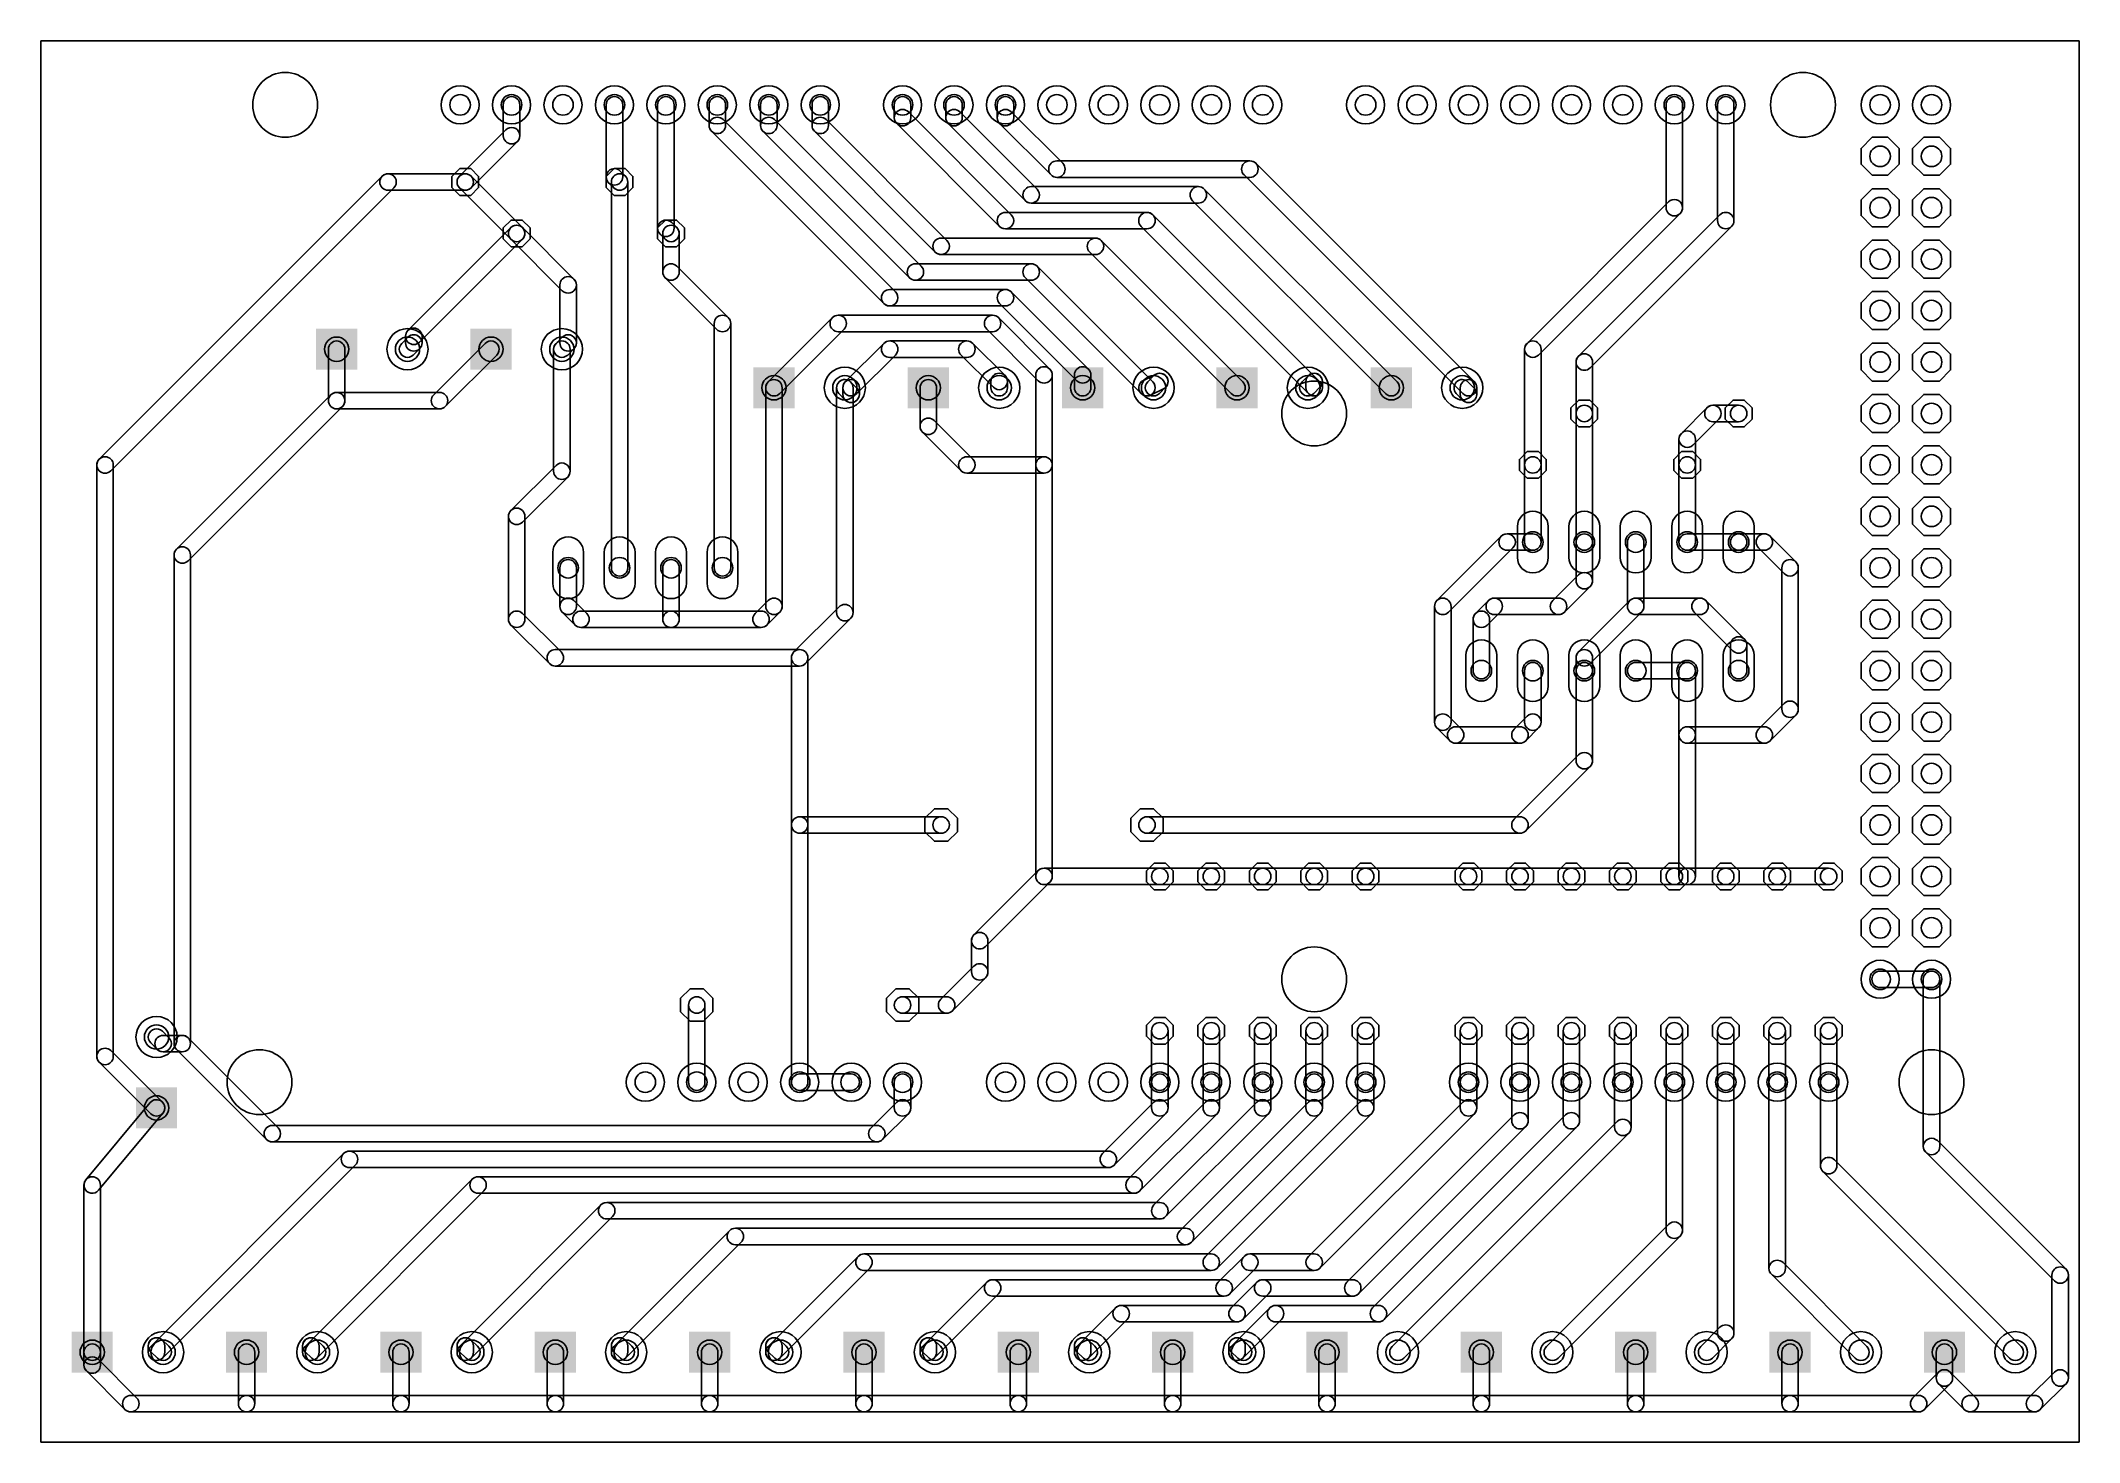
# Model space of a CAD drawing. Extents: x 1 to 101, y 4 to 73.
import ezdxf

# ---------------------------------------------------------------- set-up
doc = ezdxf.new("R2010")
doc.units = 0
for name, color, linetype in [('16', 175, 'CONTINUOUS'), ('17', 82, 'CONTINUOUS'), ('20', 7, 'CONTINUOUS'), ('44', 253, 'CONTINUOUS')]:
    doc.layers.add(name, color=color, linetype=linetype)

# ---------------------------------------------------------------- blocks, each defined once
blk = doc.blocks.new('LONGP100')
blk.add_lwpolyline([(-0.5, -0.5), (0.5, -0.5, 1), (0.5, 0.5), (-0.5, 0.5, 1)], format="xyb", close=True)
blk = doc.blocks.new('ROUNDP')
blk.add_circle((0, 0), 0.5)
blk = doc.blocks.new('OCTAGONP')
blk.add_lwpolyline([(-0.5, -0.2071), (-0.5, 0.2071), (-0.2071, 0.5), (0.2071, 0.5), (0.5, 0.2071), (0.5, -0.2071), (0.2071, -0.5), (-0.2071, -0.5)], close=True)
blk = doc.blocks.new('SQUAREP')
blk.add_solid([(-0.5, -0.5), (0.5, -0.5), (-0.5, 0.5), (0.5, 0.5)])

msp = doc.modelspace()

# ---------------------------------------------------------------- linework, layer by layer
at = {"layer": '16'}
for points in [[(23.4696, 69.85), (23.4696, 68.326, 1), (24.2824, 68.326), (24.2824, 69.85, 1)], [(28.5496, 69.85), (28.5496, 66.294, 1), (29.3624, 66.294), (29.3624, 69.85, 1)], [(31.0896, 69.85), (31.0896, 63.754, 1), (31.9024, 63.754), (31.9024, 69.85, 1)], [(33.6296, 69.85), (33.6296, 68.834, 1), (34.4424, 68.834), (34.4424, 69.85, 1)], [(36.1696, 69.85), (36.1696, 68.834, 1), (36.9824, 68.834), (36.9824, 69.85, 1)], [(38.7096, 69.85), (38.7096, 68.834, 1), (39.5224, 68.834), (39.5224, 69.85, 1)], [(42.7736, 69.85), (42.7736, 69.215, 1), (43.5864, 69.215), (43.5864, 69.85, 1)], [(42.8926, 68.9276), (47.9726, 63.8476, 1), (48.5474, 64.4224), (43.4674, 69.5024, 1)], [(45.3136, 69.85), (45.3136, 69.215, 1), (46.1264, 69.215), (46.1264, 69.85, 1)], [(45.4326, 68.9276), (49.2426, 65.1176, 1), (49.8174, 65.6924), (46.0074, 69.5024, 1)], [(47.8536, 69.85), (47.8536, 69.215, 1), (48.6664, 69.215), (48.6664, 69.85, 1)], [(47.9726, 68.9276), (50.5126, 66.3876, 1), (51.0874, 66.9624), (48.5474, 69.5024, 1)], [(80.8736, 69.85), (80.8736, 64.77, 1), (81.6864, 64.77), (81.6864, 69.85, 1)], [(84.2264, 64.135), (84.2264, 69.85, 1), (83.4136, 69.85), (83.4136, 64.135, 1)], [(23.5886, 68.6134), (21.3026, 66.3274, 1), (21.8774, 65.7526), (24.1634, 68.0386, 1)], [(33.7486, 68.5466), (42.2576, 60.0376, 1), (42.8324, 60.6124), (34.3234, 69.1214, 1)], [(36.2886, 68.5466), (43.5276, 61.3076, 1), (44.1024, 61.8824), (36.8634, 69.1214, 1)], [(38.8286, 68.5466), (44.7976, 62.5776, 1), (45.3724, 63.1524), (39.4034, 69.1214, 1)], [(17.4926, 66.3274), (3.5226, 52.3574, 1), (4.0974, 51.7826), (18.0674, 65.7526, 1)], [(21.59, 66.4464), (17.78, 66.4464, 1), (17.78, 65.6336), (21.59, 65.6336, 1)], [(21.3026, 65.7526), (23.8426, 63.2126, 1), (24.4174, 63.7874), (21.8774, 66.3274, 1)], [(28.6686, 66.0066), (28.9226, 65.7526, 1), (29.4974, 66.3274), (29.2434, 66.5814, 1)], [(28.8036, 66.04), (28.8036, 46.99, 1), (29.6164, 46.99), (29.6164, 66.04, 1)], [(50.8, 66.2686), (60.325, 66.2686, 1), (60.325, 67.0814), (50.8, 67.0814, 1)], [(60.0376, 66.3876), (70.8326, 55.5926, 1), (71.4074, 56.1674), (60.6124, 66.9624, 1)], [(49.53, 64.9986), (57.785, 64.9986, 1), (57.785, 65.8114), (49.53, 65.8114, 1)], [(57.4976, 65.1176), (67.0226, 55.5926, 1), (67.5974, 56.1674), (58.0724, 65.6924, 1)], [(48.26, 63.7286), (55.245, 63.7286, 1), (55.245, 64.5414), (48.26, 64.5414, 1)], [(54.9576, 63.8476), (63.2126, 55.5926, 1), (63.7874, 56.1674), (55.5324, 64.4224, 1)], [(80.9926, 65.0574), (74.0076, 58.0724, 1), (74.5824, 57.4976), (81.5674, 64.4826, 1)], [(83.5326, 64.4224), (76.5476, 57.4374, 1), (77.1224, 56.8626), (84.1074, 63.8476, 1)], [(23.8426, 63.7874), (18.7626, 58.7074, 1), (19.3374, 58.1326), (24.4174, 63.2126, 1)], [(23.8426, 63.2126), (26.3826, 60.6726, 1), (26.9574, 61.2474), (24.4174, 63.7874, 1)], [(31.2086, 63.4666), (31.4626, 63.2126, 1), (32.0374, 63.7874), (31.7834, 64.0414, 1)], [(31.3436, 63.5), (31.3436, 61.595, 1), (32.1564, 61.595), (32.1564, 63.5, 1)], [(45.085, 62.4586), (52.705, 62.4586, 1), (52.705, 63.2714), (45.085, 63.2714, 1)], [(52.4176, 62.5776), (59.4026, 55.5926, 1), (59.9774, 56.1674), (52.9924, 63.1524, 1)], [(31.4626, 61.3076), (34.0026, 58.7676, 1), (34.5774, 59.3424), (32.0374, 61.8824, 1)], [(43.815, 61.1886), (49.53, 61.1886, 1), (49.53, 62.0014), (43.815, 62.0014, 1)], [(49.2426, 61.3076), (54.9576, 55.5926, 1), (55.5324, 56.1674), (49.8174, 61.8824, 1)], [(26.2636, 60.96), (26.2636, 58.095, 1), (27.0764, 58.095), (27.0764, 60.96, 1)], [(42.545, 59.9186), (48.26, 59.9186, 1), (48.26, 60.7314), (42.545, 60.7314, 1)], [(47.9726, 60.0376), (51.7826, 56.2276, 1), (52.3574, 56.8024), (48.5474, 60.6124, 1)], [(33.8836, 59.055), (33.8836, 46.99, 1), (34.6964, 46.99), (34.6964, 59.055, 1)], [(37.1174, 55.5926), (40.2924, 58.7676, 1), (39.7176, 59.3424), (36.5426, 56.1674, 1)], [(40.005, 58.6486), (47.625, 58.6486, 1), (47.625, 59.4614), (40.005, 59.4614, 1)], [(47.3376, 58.7676), (49.8776, 56.2276, 1), (50.4524, 56.8024), (47.9124, 59.3424, 1)], [(19.0274, 57.4976), (19.3374, 57.8076, 1), (18.7626, 58.3824), (18.4526, 58.0724, 1)], [(18.6436, 58.42), (18.6436, 58.095, 1), (19.4564, 58.095), (19.4564, 58.42, 1)], [(26.3826, 58.3824), (26.0726, 58.0724, 1), (26.6474, 57.4976), (26.9574, 57.8076, 1)], [(14.8336, 57.785), (14.8336, 55.245, 1), (15.6464, 55.245), (15.6464, 57.785, 1)], [(22.5726, 58.0724), (20.0326, 55.5324, 1), (20.6074, 54.9576), (23.1474, 57.4976, 1)], [(25.9536, 57.785), (25.9536, 51.76, 1), (26.7664, 51.76), (26.7664, 57.785, 1)], [(42.2576, 58.0724), (40.3526, 56.1674, 1), (40.9274, 55.5926), (42.8324, 57.4976, 1)], [(46.355, 58.1914), (42.545, 58.1914, 1), (42.545, 57.3786), (46.355, 57.3786, 1)], [(48.2374, 56.4774), (46.6424, 58.0724, 1), (46.0676, 57.4976), (47.6626, 55.9026, 1)], [(73.8886, 57.785), (73.8886, 52.07, 1), (74.7014, 52.07), (74.7014, 57.785, 1)], [(76.4286, 57.15), (76.4286, 54.61, 1), (77.2414, 54.61), (77.2414, 57.15, 1)], [(48.3564, 55.88), (48.3564, 56.19, 1), (47.5436, 56.19), (47.5436, 55.88, 1)], [(50.5714, 52.07), (50.5714, 56.515, 1), (49.7586, 56.515), (49.7586, 52.07, 1)], [(51.6636, 56.515), (51.6636, 55.88, 1), (52.4764, 55.88), (52.4764, 56.515, 1)], [(55.4233, 55.5148), (56.0583, 55.8248, 1), (55.7017, 56.5552), (55.0667, 56.2452, 1)], [(55.5926, 56.4774), (55.2826, 56.1674, 1), (55.8574, 55.5926), (56.1674, 55.9026, 1)], [(63.2126, 56.4774), (62.9026, 56.1674, 1), (63.4774, 55.5926), (63.7874, 55.9026, 1)], [(63.9064, 55.88), (63.9064, 56.19, 1), (63.0936, 56.19), (63.0936, 55.88, 1)], [(7.9074, 47.3376), (15.5274, 54.9576, 1), (14.9526, 55.5324), (7.3326, 47.9124, 1)], [(20.32, 55.6514), (15.24, 55.6514, 1), (15.24, 54.8386), (20.32, 54.8386, 1)], [(37.2364, 45.085), (37.2364, 55.88, 1), (36.4236, 55.88), (36.4236, 45.085, 1)], [(39.9236, 55.88), (39.9236, 44.775, 1), (40.7364, 44.775), (40.7364, 55.88, 1)], [(40.9341, 55.8355), (40.6241, 56.1605, 1), (40.0359, 55.5995), (40.3459, 55.2745, 1)], [(40.2336, 55.88), (40.2336, 55.555, 1), (41.0464, 55.555), (41.0464, 55.88, 1)], [(44.0436, 55.88), (44.0436, 53.975, 1), (44.8564, 53.975), (44.8564, 55.88, 1)], [(71.4141, 55.8355), (71.1041, 56.1605, 1), (70.5159, 55.5995), (70.8259, 55.2745, 1)], [(70.7136, 55.88), (70.7136, 55.555, 1), (71.5264, 55.555), (71.5264, 55.88, 1)], [(44.1626, 53.6876), (46.0676, 51.7826, 1), (46.6424, 52.3574), (44.7374, 54.2624, 1)], [(76.4286, 54.61), (76.4286, 48.26, 1), (77.2414, 48.26), (77.2414, 54.61, 1)], [(82.8976, 54.8974), (81.6276, 53.6274, 1), (82.2024, 53.0526), (83.4724, 54.3226, 1)], [(84.455, 55.0164), (83.185, 55.0164, 1), (83.185, 54.2036), (84.455, 54.2036, 1)], [(81.5086, 53.34), (81.5086, 52.07, 1), (82.3214, 52.07), (82.3214, 53.34, 1)], [(3.4036, 52.07), (3.4036, 22.86, 1), (4.2164, 22.86), (4.2164, 52.07, 1)], [(46.355, 51.6636), (50.165, 51.6636, 1), (50.165, 52.4764), (46.355, 52.4764, 1)], [(49.7586, 52.07), (49.7586, 31.75, 1), (50.5714, 31.75), (50.5714, 52.07, 1)], [(73.8886, 52.07), (73.8886, 48.26, 1), (74.7014, 48.26), (74.7014, 52.07, 1)], [(81.5086, 52.07), (81.5086, 48.26, 1), (82.3214, 48.26), (82.3214, 52.07, 1)], [(26.0726, 52.0474), (23.8426, 49.8174, 1), (24.4174, 49.2426), (26.6474, 51.4726, 1)], [(23.7236, 49.53), (23.7236, 44.45, 1), (24.5364, 44.45), (24.5364, 49.53, 1)], [(72.7376, 48.5474), (69.5626, 45.3724, 1), (70.1374, 44.7976), (73.3124, 47.9726, 1)], [(74.295, 48.6664), (73.025, 48.6664, 1), (73.025, 47.8536), (74.295, 47.8536, 1)], [(76.4286, 48.26), (76.4286, 46.355, 1), (77.2414, 46.355), (77.2414, 48.26, 1)], [(78.9686, 48.26), (78.9686, 45.085, 1), (79.7814, 45.085), (79.7814, 48.26, 1)], [(81.915, 47.8536), (84.455, 47.8536, 1), (84.455, 48.6664), (81.915, 48.6664, 1)], [(84.455, 47.8536), (85.725, 47.8536, 1), (85.725, 48.6664), (84.455, 48.6664, 1)], [(85.4376, 47.9726), (86.7076, 46.7026, 1), (87.2824, 47.2774), (86.0124, 48.5474, 1)], [(8.0264, 23.495), (8.0264, 47.625, 1), (7.2136, 47.625), (7.2136, 23.495, 1)], [(26.2636, 46.99), (26.2636, 45.085, 1), (27.0764, 45.085), (27.0764, 46.99, 1)], [(32.1564, 44.45), (32.1564, 46.99, 1), (31.3436, 46.99), (31.3436, 44.45, 1)], [(86.5886, 46.99), (86.5886, 40.005, 1), (87.4014, 40.005), (87.4014, 46.99, 1)], [(76.5476, 46.6424), (75.2776, 45.3724, 1), (75.8524, 44.7976), (77.1224, 46.0676, 1)], [(26.3826, 44.7976), (27.0176, 44.1626, 1), (27.5924, 44.7374), (26.9574, 45.3724, 1)], [(36.5426, 45.3724), (35.9076, 44.7374, 1), (36.4824, 44.1626), (37.1174, 44.7976, 1)], [(69.4436, 45.085), (69.4436, 39.37, 1), (70.2564, 39.37), (70.2564, 45.085, 1)], [(72.1026, 45.3724), (71.4676, 44.7374, 1), (72.0424, 44.1626), (72.6774, 44.7976, 1)], [(75.565, 45.4914), (72.39, 45.4914, 1), (72.39, 44.6786), (75.565, 44.6786, 1)], [(79.0876, 45.3724), (76.5476, 42.8324, 1), (77.1224, 42.2576), (79.6624, 44.7976, 1)], [(79.375, 44.6786), (82.55, 44.6786, 1), (82.55, 45.4914), (79.375, 45.4914, 1)], [(82.2626, 44.7976), (84.1676, 42.8926, 1), (84.7424, 43.4674), (82.8374, 45.3724, 1)], [(23.8426, 44.1626), (25.7476, 42.2576, 1), (26.3224, 42.8324), (24.4174, 44.7374, 1)], [(27.305, 44.0436), (31.75, 44.0436, 1), (31.75, 44.8564), (27.305, 44.8564, 1)], [(31.75, 44.0436), (36.195, 44.0436, 1), (36.195, 44.8564), (31.75, 44.8564, 1)], [(38.3874, 42.2576), (40.6174, 44.4876, 1), (40.0426, 45.0624), (37.8126, 42.8324, 1)], [(71.3486, 44.45), (71.3486, 41.91, 1), (72.1614, 41.91), (72.1614, 44.45, 1)], [(84.0486, 43.18), (84.0486, 41.91, 1), (84.8614, 41.91), (84.8614, 43.18, 1)], [(26.035, 42.1386), (38.1, 42.1386, 1), (38.1, 42.9514), (26.035, 42.9514, 1)], [(38.5064, 34.29), (38.5064, 42.545, 1), (37.6936, 42.545), (37.6936, 34.29, 1)], [(74.7014, 39.37), (74.7014, 41.91, 1), (73.8886, 41.91), (73.8886, 39.37, 1)], [(76.4286, 42.545), (76.4286, 41.91, 1), (77.2414, 41.91), (77.2414, 42.545, 1)], [(76.4286, 41.91), (76.4286, 37.465, 1), (77.2414, 37.465), (77.2414, 41.91, 1)], [(81.915, 42.3164), (79.375, 42.3164, 1), (79.375, 41.5036), (81.915, 41.5036, 1)], [(82.3214, 38.735), (82.3214, 41.91, 1), (81.5086, 41.91), (81.5086, 38.735, 1)], [(86.7076, 40.2924), (85.4376, 39.0224, 1), (86.0124, 38.4476), (87.2824, 39.7176, 1)], [(69.5626, 39.0826), (70.1976, 38.4476, 1), (70.7724, 39.0224), (70.1374, 39.6574, 1)], [(73.9474, 38.4476), (74.5824, 39.0826, 1), (74.0076, 39.6574), (73.3726, 39.0224, 1)], [(70.485, 38.3286), (73.66, 38.3286, 1), (73.66, 39.1414), (70.485, 39.1414, 1)], [(85.725, 39.1414), (81.915, 39.1414, 1), (81.915, 38.3286), (85.725, 38.3286, 1)], [(81.5086, 38.735), (81.5086, 31.75, 1), (82.3214, 31.75), (82.3214, 38.735, 1)], [(76.5476, 37.7524), (73.3726, 34.5774, 1), (73.9474, 34.0026), (77.1224, 37.1776, 1)], [(37.6936, 34.29), (37.6936, 21.59, 1), (38.5064, 21.59), (38.5064, 34.29, 1)], [(45.085, 34.6964), (38.1, 34.6964, 1), (38.1, 33.8836), (45.085, 33.8836, 1)], [(73.66, 34.6964), (55.245, 34.6964, 1), (55.245, 33.8836), (73.66, 33.8836, 1)], [(49.8776, 32.0374), (46.7026, 28.8624, 1), (47.2774, 28.2876), (50.4524, 31.4626, 1)], [(50.165, 31.3436), (55.88, 31.3436, 1), (55.88, 32.1564), (50.165, 32.1564, 1)], [(58.42, 32.1564), (55.88, 32.1564, 1), (55.88, 31.3436), (58.42, 31.3436, 1)], [(60.96, 32.1564), (58.42, 32.1564, 1), (58.42, 31.3436), (60.96, 31.3436, 1)], [(63.5, 32.1564), (60.96, 32.1564, 1), (60.96, 31.3436), (63.5, 31.3436, 1)], [(66.04, 32.1564), (63.5, 32.1564, 1), (63.5, 31.3436), (66.04, 31.3436, 1)], [(66.04, 31.3436), (71.12, 31.3436, 1), (71.12, 32.1564), (66.04, 32.1564, 1)], [(73.66, 32.1564), (71.12, 32.1564, 1), (71.12, 31.3436), (73.66, 31.3436, 1)], [(76.2, 32.1564), (73.66, 32.1564, 1), (73.66, 31.3436), (76.2, 31.3436, 1)], [(78.74, 32.1564), (76.2, 32.1564, 1), (76.2, 31.3436), (78.74, 31.3436, 1)], [(81.28, 32.1564), (78.74, 32.1564, 1), (78.74, 31.3436), (81.28, 31.3436, 1)], [(81.915, 32.1564), (81.28, 32.1564, 1), (81.28, 31.3436), (81.915, 31.3436, 1)], [(81.915, 31.3436), (83.82, 31.3436, 1), (83.82, 32.1564), (81.915, 32.1564, 1)], [(86.36, 32.1564), (83.82, 32.1564, 1), (83.82, 31.3436), (86.36, 31.3436, 1)], [(88.9, 32.1564), (86.36, 32.1564, 1), (86.36, 31.3436), (88.9, 31.3436, 1)], [(47.3964, 27.035), (47.3964, 28.575, 1), (46.5836, 28.575), (46.5836, 27.035, 1)], [(45.6424, 25.1126), (47.2774, 26.7476, 1), (46.7026, 27.3224), (45.0676, 25.6874, 1)], [(93.98, 27.0764), (91.44, 27.0764, 1), (91.44, 26.2636), (93.98, 26.2636, 1)], [(94.3864, 18.415), (94.3864, 26.67, 1), (93.5736, 26.67), (93.5736, 18.415, 1)], [(33.4264, 21.59), (33.4264, 25.4, 1), (32.6136, 25.4), (32.6136, 21.59, 1)], [(43.18, 24.9936), (45.355, 24.9936, 1), (45.355, 25.8064), (43.18, 25.8064, 1)], [(6.9624, 23.7824), (6.6374, 24.1074, 1), (6.0626, 23.5326), (6.3876, 23.2076, 1)], [(56.2864, 21.59), (56.2864, 24.13, 1), (55.4736, 24.13), (55.4736, 21.59, 1)], [(58.8264, 21.59), (58.8264, 24.13, 1), (58.0136, 24.13), (58.0136, 21.59, 1)], [(61.3664, 21.59), (61.3664, 24.13, 1), (60.5536, 24.13), (60.5536, 21.59, 1)], [(63.9064, 21.59), (63.9064, 24.13, 1), (63.0936, 24.13), (63.0936, 21.59, 1)], [(66.4464, 21.59), (66.4464, 24.13, 1), (65.6336, 24.13), (65.6336, 21.59, 1)], [(71.5264, 21.59), (71.5264, 24.13, 1), (70.7136, 24.13), (70.7136, 21.59, 1)], [(74.0664, 21.59), (74.0664, 24.13, 1), (73.2536, 24.13), (73.2536, 21.59, 1)], [(76.6064, 21.59), (76.6064, 24.13, 1), (75.7936, 24.13), (75.7936, 21.59, 1)], [(78.3336, 24.13), (78.3336, 21.59, 1), (79.1464, 21.59), (79.1464, 24.13, 1)], [(80.8736, 24.13), (80.8736, 21.59, 1), (81.6864, 21.59), (81.6864, 24.13, 1)], [(83.4136, 24.13), (83.4136, 21.59, 1), (84.2264, 21.59), (84.2264, 24.13, 1)], [(85.9536, 24.13), (85.9536, 21.59, 1), (86.7664, 21.59), (86.7664, 24.13, 1)], [(88.4936, 24.13), (88.4936, 21.59, 1), (89.3064, 21.59), (89.3064, 24.13, 1)], [(3.5226, 22.5726), (6.0626, 20.0326, 1), (6.6374, 20.6074), (4.0974, 23.1474, 1)], [(7.62, 23.9014), (6.675, 23.9014, 1), (6.675, 23.0886), (7.62, 23.0886, 1)], [(12.3524, 19.3374), (7.9074, 23.7824, 1), (7.3326, 23.2076), (11.7776, 18.7626, 1)], [(40.64, 21.9964), (38.1, 21.9964, 1), (38.1, 21.1836), (40.64, 21.1836, 1)], [(42.7736, 21.59), (42.7736, 20.32, 1), (43.5864, 20.32), (43.5864, 21.59, 1)], [(56.2864, 20.32), (56.2864, 21.59, 1), (55.4736, 21.59), (55.4736, 20.32, 1)], [(58.8264, 20.32), (58.8264, 21.59, 1), (58.0136, 21.59), (58.0136, 20.32, 1)], [(61.3664, 20.32), (61.3664, 21.59, 1), (60.5536, 21.59), (60.5536, 20.32, 1)], [(63.9064, 20.32), (63.9064, 21.59, 1), (63.0936, 21.59), (63.0936, 20.32, 1)], [(65.6336, 21.59), (65.6336, 20.32, 1), (66.4464, 20.32), (66.4464, 21.59, 1)], [(71.5264, 20.32), (71.5264, 21.59, 1), (70.7136, 21.59), (70.7136, 20.32, 1)], [(74.0664, 19.685), (74.0664, 21.59, 1), (73.2536, 21.59), (73.2536, 19.685, 1)], [(76.6064, 19.685), (76.6064, 21.59, 1), (75.7936, 21.59), (75.7936, 19.685, 1)], [(78.3336, 21.59), (78.3336, 19.36, 1), (79.1464, 19.36), (79.1464, 21.59, 1)], [(80.8736, 21.59), (80.8736, 14.28, 1), (81.6864, 14.28), (81.6864, 21.59, 1)], [(83.4136, 21.59), (83.4136, 9.2, 1), (84.2264, 9.2), (84.2264, 21.59, 1)], [(85.9536, 21.59), (85.9536, 12.39, 1), (86.7664, 12.39), (86.7664, 21.59, 1)], [(88.4936, 21.59), (88.4936, 17.47, 1), (89.3064, 17.47), (89.3064, 21.59, 1)], [(6.0378, 20.5802), (2.8628, 16.7702, 1), (3.4872, 16.2498), (6.6622, 20.0598, 1)], [(42.8926, 20.6074), (41.6226, 19.3374, 1), (42.1974, 18.7626), (43.4674, 20.0326, 1)], [(55.5926, 20.6074), (53.0526, 18.0674, 1), (53.6274, 17.4926), (56.1674, 20.0326, 1)], [(58.1326, 20.6074), (54.3226, 16.7974, 1), (54.8974, 16.2226), (58.7074, 20.0326, 1)], [(60.6726, 20.6074), (55.5926, 15.5274, 1), (56.1674, 14.9526), (61.2474, 20.0326, 1)], [(63.2126, 20.6074), (56.8626, 14.2574, 1), (57.4374, 13.6826), (63.7874, 20.0326, 1)], [(65.7526, 20.6074), (58.1326, 12.9874, 1), (58.7074, 12.4126), (66.3274, 20.0326, 1)], [(70.8326, 20.6074), (63.2126, 12.9874, 1), (63.7874, 12.4126), (71.4074, 20.0326, 1)], [(41.91, 19.4564), (12.065, 19.4564, 1), (12.065, 18.6436), (41.91, 18.6436, 1)], [(73.3726, 19.9724), (65.1176, 11.7174, 1), (65.6924, 11.1426), (73.9474, 19.3976, 1)], [(75.9126, 19.9724), (66.3876, 10.4474, 1), (66.9624, 9.8726), (76.4874, 19.3976, 1)], [(78.4526, 19.6474), (67.3476, 8.5424, 1), (67.9224, 7.9676), (79.0274, 19.0726, 1)], [(15.5876, 18.0674), (6.0626, 8.5424, 1), (6.6374, 7.9676), (16.1624, 17.4926, 1)], [(53.34, 18.1864), (15.875, 18.1864, 1), (15.875, 17.3736), (53.34, 17.3736, 1)], [(100.6174, 12.3524), (94.2674, 18.7024, 1), (93.6926, 18.1276), (100.0426, 11.7776, 1)], [(88.6126, 17.1826), (97.8276, 7.9676, 1), (98.4024, 8.5424), (89.1874, 17.7574, 1)], [(2.7686, 16.51), (2.7686, 8.255, 1), (3.5814, 8.255), (3.5814, 16.51, 1)], [(21.9376, 16.7974), (13.6826, 8.5424, 1), (14.2574, 7.9676), (22.5124, 16.2226, 1)], [(54.61, 16.9164), (22.225, 16.9164, 1), (22.225, 16.1036), (54.61, 16.1036, 1)], [(28.2876, 15.5274), (21.3026, 8.5424, 1), (21.8774, 7.9676), (28.8624, 14.9526, 1)], [(55.88, 15.6464), (28.575, 15.6464, 1), (28.575, 14.8336), (55.88, 14.8336, 1)], [(34.6376, 14.2574), (28.9226, 8.5424, 1), (29.4974, 7.9676), (35.2124, 13.6826, 1)], [(57.15, 14.3764), (34.925, 14.3764, 1), (34.925, 13.5636), (57.15, 13.5636, 1)], [(80.9926, 14.5674), (74.9676, 8.5424, 1), (75.5424, 7.9676), (81.5674, 13.9926, 1)], [(40.9876, 12.9874), (36.5426, 8.5424, 1), (37.1174, 7.9676), (41.5624, 12.4126, 1)], [(58.42, 13.1064), (41.275, 13.1064, 1), (41.275, 12.2936), (58.42, 12.2936, 1)], [(60.0376, 12.9874), (58.7676, 11.7174, 1), (59.3424, 11.1426), (60.6124, 12.4126, 1)], [(63.5, 13.1064), (60.325, 13.1064, 1), (60.325, 12.2936), (63.5, 12.2936, 1)], [(86.0726, 12.1026), (90.2076, 7.9676, 1), (90.7824, 8.5424), (86.6474, 12.6774, 1)], [(100.7364, 6.985), (100.7364, 12.065, 1), (99.9236, 12.065), (99.9236, 6.985, 1)], [(47.3376, 11.7174), (44.1626, 8.5424, 1), (44.7374, 7.9676), (47.9124, 11.1426, 1)], [(59.055, 11.8364), (47.625, 11.8364, 1), (47.625, 11.0236), (59.055, 11.0236, 1)], [(60.6726, 11.7174), (59.4026, 10.4474, 1), (59.9774, 9.8726), (61.2474, 11.1426, 1)], [(65.405, 11.8364), (60.96, 11.8364, 1), (60.96, 11.0236), (65.405, 11.0236, 1)], [(53.6876, 10.4474), (51.7826, 8.5424, 1), (52.3574, 7.9676), (54.2624, 9.8726, 1)], [(59.69, 10.5664), (53.975, 10.5664, 1), (53.975, 9.7536), (59.69, 9.7536, 1)], [(61.3076, 10.4474), (59.4026, 8.5424, 1), (59.9774, 7.9676), (61.8824, 9.8726, 1)], [(66.675, 10.5664), (61.595, 10.5664, 1), (61.595, 9.7536), (66.675, 9.7536, 1)], [(83.5326, 9.4874), (82.5876, 8.5424, 1), (83.1624, 7.9676), (84.1074, 8.9126, 1)], [(3.5814, 7.62), (3.5814, 8.255, 1), (2.7686, 8.255), (2.7686, 7.62, 1)], [(6.7564, 8.255), (6.7564, 8.565, 1), (5.9436, 8.565), (5.9436, 8.255, 1)], [(6.0695, 8.2709), (6.3945, 7.9609, 1), (6.9555, 8.5491), (6.6305, 8.8591, 1)], [(10.3886, 8.255), (10.3886, 5.715, 1), (11.2014, 5.715), (11.2014, 8.255, 1)], [(14.3764, 8.255), (14.3764, 8.565, 1), (13.5636, 8.565), (13.5636, 8.255, 1)], [(13.6895, 8.2709), (14.0145, 7.9609, 1), (14.5755, 8.5491), (14.2505, 8.8591, 1)], [(18.0086, 8.255), (18.0086, 5.715, 1), (18.8214, 5.715), (18.8214, 8.255, 1)], [(21.9964, 8.255), (21.9964, 8.565, 1), (21.1836, 8.565), (21.1836, 8.255, 1)], [(21.3095, 8.2709), (21.6345, 7.9609, 1), (22.1955, 8.5491), (21.8705, 8.8591, 1)], [(25.6286, 8.255), (25.6286, 5.715, 1), (26.4414, 5.715), (26.4414, 8.255, 1)], [(29.6164, 8.255), (29.6164, 8.565, 1), (28.8036, 8.565), (28.8036, 8.255, 1)], [(28.9295, 8.2709), (29.2545, 7.9609, 1), (29.8155, 8.5491), (29.4905, 8.8591, 1)], [(33.2486, 8.255), (33.2486, 5.715, 1), (34.0614, 5.715), (34.0614, 8.255, 1)], [(37.2364, 8.255), (37.2364, 8.565, 1), (36.4236, 8.565), (36.4236, 8.255, 1)], [(36.5495, 8.2709), (36.8745, 7.9609, 1), (37.4355, 8.5491), (37.1105, 8.8591, 1)], [(40.8686, 8.255), (40.8686, 5.715, 1), (41.6814, 5.715), (41.6814, 8.255, 1)], [(44.8564, 8.255), (44.8564, 8.565, 1), (44.0436, 8.565), (44.0436, 8.255, 1)], [(44.1695, 8.2709), (44.4945, 7.9609, 1), (45.0555, 8.5491), (44.7305, 8.8591, 1)], [(48.4886, 8.255), (48.4886, 5.715, 1), (49.3014, 5.715), (49.3014, 8.255, 1)], [(52.4764, 8.255), (52.4764, 8.565, 1), (51.6636, 8.565), (51.6636, 8.255, 1)], [(51.7895, 8.2709), (52.1145, 7.9609, 1), (52.6755, 8.5491), (52.3505, 8.8591, 1)], [(56.1086, 8.255), (56.1086, 5.715, 1), (56.9214, 5.715), (56.9214, 8.255, 1)], [(60.0964, 8.255), (60.0964, 8.565, 1), (59.2836, 8.565), (59.2836, 8.255, 1)], [(59.4095, 8.2709), (59.7345, 7.9609, 1), (60.2955, 8.5491), (59.9705, 8.8591, 1)], [(63.7286, 8.255), (63.7286, 5.715, 1), (64.5414, 5.715), (64.5414, 8.255, 1)], [(71.3486, 8.255), (71.3486, 5.715, 1), (72.1614, 5.715), (72.1614, 8.255, 1)], [(78.9686, 8.255), (78.9686, 5.715, 1), (79.7814, 5.715), (79.7814, 8.255, 1)], [(86.5886, 8.255), (86.5886, 5.715, 1), (87.4014, 5.715), (87.4014, 8.255, 1)], [(94.2086, 8.255), (94.2086, 6.985, 1), (95.0214, 6.985), (95.0214, 8.255, 1)], [(5.3674, 6.0024), (3.4624, 7.9074, 1), (2.8876, 7.3326), (4.7926, 5.4276, 1)], [(94.3276, 7.2724), (93.0576, 6.0024, 1), (93.6324, 5.4276), (94.9024, 6.6976, 1)], [(94.3276, 6.6976), (95.5976, 5.4276, 1), (96.1724, 6.0024), (94.9024, 7.2724, 1)], [(99.3474, 5.4276), (100.6174, 6.6976, 1), (100.0426, 7.2724), (98.7726, 6.0024, 1)], [(10.795, 6.1214), (5.08, 6.1214, 1), (5.08, 5.3086), (10.795, 5.3086, 1)], [(18.415, 6.1214), (10.795, 6.1214, 1), (10.795, 5.3086), (18.415, 5.3086, 1)], [(26.035, 6.1214), (18.415, 6.1214, 1), (18.415, 5.3086), (26.035, 5.3086, 1)], [(33.655, 6.1214), (26.035, 6.1214, 1), (26.035, 5.3086), (33.655, 5.3086, 1)], [(41.275, 6.1214), (33.655, 6.1214, 1), (33.655, 5.3086), (41.275, 5.3086, 1)], [(48.895, 6.1214), (41.275, 6.1214, 1), (41.275, 5.3086), (48.895, 5.3086, 1)], [(56.515, 6.1214), (48.895, 6.1214, 1), (48.895, 5.3086), (56.515, 5.3086, 1)], [(64.135, 6.1214), (56.515, 6.1214, 1), (56.515, 5.3086), (64.135, 5.3086, 1)], [(71.755, 6.1214), (64.135, 6.1214, 1), (64.135, 5.3086), (71.755, 5.3086, 1)], [(79.375, 6.1214), (71.755, 6.1214, 1), (71.755, 5.3086), (79.375, 5.3086, 1)], [(86.995, 6.1214), (79.375, 6.1214, 1), (79.375, 5.3086), (86.995, 5.3086, 1)], [(86.995, 5.3086), (93.345, 5.3086, 1), (93.345, 6.1214), (86.995, 6.1214, 1)], [(95.885, 5.3086), (99.06, 5.3086, 1), (99.06, 6.1214), (95.885, 6.1214, 1)]]:
    msp.add_lwpolyline(points, format="xyb", close=True, dxfattribs=at)
at = {"layer": '20'}
for p, q in [((101.27, 73.015), (0.635, 73.015)), ((0.635, 73.015), (0.635, 3.81)), ((101.27, 3.81), (101.27, 73.015)), ((0.635, 3.81), (101.27, 3.81))]:
    msp.add_line(p, q, dxfattribs=at)
for centre in [(12.7, 69.85), (87.63, 69.85), (63.5, 54.61), (63.5, 26.67), (11.43, 21.59), (93.98, 21.59)]:
    msp.add_circle(centre, 1.6, dxfattribs=at)
at = {"layer": '44'}
for centre, radius in [((21.336, 69.85), 0.508), ((23.876, 69.85), 0.508), ((26.416, 69.85), 0.508), ((28.956, 69.85), 0.508), ((31.496, 69.85), 0.508), ((34.036, 69.85), 0.508), ((36.576, 69.85), 0.508), ((39.116, 69.85), 0.508), ((43.18, 69.85), 0.508), ((45.72, 69.85), 0.508), ((48.26, 69.85), 0.508), ((50.8, 69.85), 0.508), ((53.34, 69.85), 0.508), ((55.88, 69.85), 0.508), ((58.42, 69.85), 0.508), ((60.96, 69.85), 0.508), ((66.04, 69.85), 0.508), ((68.58, 69.85), 0.508), ((71.12, 69.85), 0.508), ((73.66, 69.85), 0.508), ((76.2, 69.85), 0.508), ((78.74, 69.85), 0.508), ((81.28, 69.85), 0.508), ((83.82, 69.85), 0.508), ((91.44, 69.85), 0.508), ((93.98, 69.85), 0.508), ((91.44, 67.31), 0.508), ((93.98, 67.31), 0.508), ((21.59, 66.04), 0.4064), ((29.21, 66.04), 0.4064), ((91.44, 64.77), 0.508), ((93.98, 64.77), 0.508), ((24.13, 63.5), 0.4064), ((31.75, 63.5), 0.4064), ((91.44, 62.23), 0.508), ((93.98, 62.23), 0.508), ((91.44, 59.69), 0.508), ((93.98, 59.69), 0.508), ((15.24, 57.785), 0.6), ((18.74, 57.785), 0.6), ((22.86, 57.785), 0.6), ((26.36, 57.785), 0.6), ((91.44, 57.15), 0.508), ((93.98, 57.15), 0.508), ((36.83, 55.88), 0.6), ((40.33, 55.88), 0.6), ((44.45, 55.88), 0.6), ((47.95, 55.88), 0.6), ((52.07, 55.88), 0.6), ((55.57, 55.88), 0.6), ((59.69, 55.88), 0.6), ((63.19, 55.88), 0.6), ((67.31, 55.88), 0.6), ((70.81, 55.88), 0.6), ((76.835, 54.61), 0.4064), ((84.455, 54.61), 0.4064), ((91.44, 54.61), 0.508), ((93.98, 54.61), 0.508), ((74.295, 52.07), 0.4064), ((81.915, 52.07), 0.4064), ((91.44, 52.07), 0.508), ((93.98, 52.07), 0.508), ((91.44, 49.53), 0.508), ((93.98, 49.53), 0.508), ((74.295, 48.26), 0.508), ((76.835, 48.26), 0.508), ((79.375, 48.26), 0.508), ((81.915, 48.26), 0.508), ((84.455, 48.26), 0.508), ((26.67, 46.99), 0.508), ((29.21, 46.99), 0.508), ((31.75, 46.99), 0.508), ((34.29, 46.99), 0.508), ((91.44, 46.99), 0.508), ((93.98, 46.99), 0.508), ((91.44, 44.45), 0.508), ((93.98, 44.45), 0.508), ((71.755, 41.91), 0.508), ((74.295, 41.91), 0.508), ((76.835, 41.91), 0.508), ((79.375, 41.91), 0.508), ((81.915, 41.91), 0.508), ((84.455, 41.91), 0.508), ((91.44, 41.91), 0.508), ((93.98, 41.91), 0.508), ((91.44, 39.37), 0.508), ((93.98, 39.37), 0.508), ((91.44, 36.83), 0.508), ((93.98, 36.83), 0.508), ((45.085, 34.29), 0.4064), ((55.245, 34.29), 0.4064), ((91.44, 34.29), 0.508), ((93.98, 34.29), 0.508), ((91.44, 31.75), 0.508), ((93.98, 31.75), 0.508), ((55.88, 31.75), 0.4064), ((58.42, 31.75), 0.4064), ((60.96, 31.75), 0.4064), ((63.5, 31.75), 0.4064), ((66.04, 31.75), 0.4064), ((71.12, 31.75), 0.4064), ((73.66, 31.75), 0.4064), ((76.2, 31.75), 0.4064), ((78.74, 31.75), 0.4064), ((81.28, 31.75), 0.4064), ((83.82, 31.75), 0.4064), ((86.36, 31.75), 0.4064), ((88.9, 31.75), 0.4064), ((91.44, 29.21), 0.508), ((93.98, 29.21), 0.508), ((91.44, 26.67), 0.508), ((93.98, 26.67), 0.508), ((33.02, 25.4), 0.4064), ((43.18, 25.4), 0.4064), ((6.35, 23.82), 0.6), ((55.88, 24.13), 0.4064), ((58.42, 24.13), 0.4064), ((60.96, 24.13), 0.4064), ((63.5, 24.13), 0.4064), ((66.04, 24.13), 0.4064), ((71.12, 24.13), 0.4064), ((73.66, 24.13), 0.4064), ((76.2, 24.13), 0.4064), ((78.74, 24.13), 0.4064), ((81.28, 24.13), 0.4064), ((83.82, 24.13), 0.4064), ((86.36, 24.13), 0.4064), ((88.9, 24.13), 0.4064), ((30.48, 21.59), 0.508), ((33.02, 21.59), 0.508), ((35.56, 21.59), 0.508), ((38.1, 21.59), 0.508), ((40.64, 21.59), 0.508), ((43.18, 21.59), 0.508), ((48.26, 21.59), 0.508), ((50.8, 21.59), 0.508), ((53.34, 21.59), 0.508), ((55.88, 21.59), 0.508), ((58.42, 21.59), 0.508), ((60.96, 21.59), 0.508), ((63.5, 21.59), 0.508), ((66.04, 21.59), 0.508), ((71.12, 21.59), 0.508), ((73.66, 21.59), 0.508), ((76.2, 21.59), 0.508), ((78.74, 21.59), 0.508), ((81.28, 21.59), 0.508), ((83.82, 21.59), 0.508), ((86.36, 21.59), 0.508), ((88.9, 21.59), 0.508), ((6.35, 20.32), 0.6), ((3.175, 8.255), 0.6), ((6.675, 8.255), 0.6), ((10.795, 8.255), 0.6), ((14.295, 8.255), 0.6), ((18.415, 8.255), 0.6), ((21.915, 8.255), 0.6), ((26.035, 8.255), 0.6), ((29.535, 8.255), 0.6), ((33.655, 8.255), 0.6), ((37.155, 8.255), 0.6), ((41.275, 8.255), 0.6), ((44.775, 8.255), 0.6), ((48.895, 8.255), 0.6), ((52.395, 8.255), 0.6), ((56.515, 8.255), 0.6), ((60.015, 8.255), 0.6), ((64.135, 8.255), 0.6), ((67.635, 8.255), 0.6), ((71.755, 8.255), 0.6), ((75.255, 8.255), 0.6), ((79.375, 8.255), 0.6), ((82.875, 8.255), 0.6), ((86.995, 8.255), 0.6), ((90.495, 8.255), 0.6), ((94.615, 8.255), 0.6), ((98.115, 8.255), 0.6)]:
    msp.add_circle(centre, radius, dxfattribs=at)

# ---------------------------------------------------------------- block references
at = {"layer": '17'}
for name, p, xscale, yscale, rotation in [('ROUNDP', (21.336, 69.85), 1.8796, 1.8796, 90), ('ROUNDP', (23.876, 69.85), 1.8796, 1.8796, 90), ('ROUNDP', (26.416, 69.85), 1.8796, 1.8796, 90), ('ROUNDP', (28.956, 69.85), 1.8796, 1.8796, 90), ('ROUNDP', (31.496, 69.85), 1.8796, 1.8796, 90), ('ROUNDP', (34.036, 69.85), 1.8796, 1.8796, 90), ('ROUNDP', (36.576, 69.85), 1.8796, 1.8796, 90), ('ROUNDP', (39.116, 69.85), 1.8796, 1.8796, 90), ('ROUNDP', (43.18, 69.85), 1.8796, 1.8796, 90), ('ROUNDP', (45.72, 69.85), 1.8796, 1.8796, 90), ('ROUNDP', (48.26, 69.85), 1.8796, 1.8796, 90), ('ROUNDP', (50.8, 69.85), 1.8796, 1.8796, 90), ('ROUNDP', (53.34, 69.85), 1.8796, 1.8796, 90), ('ROUNDP', (55.88, 69.85), 1.8796, 1.8796, 90), ('ROUNDP', (58.42, 69.85), 1.8796, 1.8796, 90), ('ROUNDP', (60.96, 69.85), 1.8796, 1.8796, 90), ('ROUNDP', (66.04, 69.85), 1.8796, 1.8796, 90), ('ROUNDP', (68.58, 69.85), 1.8796, 1.8796, 90), ('ROUNDP', (71.12, 69.85), 1.8796, 1.8796, 90), ('ROUNDP', (73.66, 69.85), 1.8796, 1.8796, 90), ('ROUNDP', (76.2, 69.85), 1.8796, 1.8796, 90), ('ROUNDP', (78.74, 69.85), 1.8796, 1.8796, 90), ('ROUNDP', (81.28, 69.85), 1.8796, 1.8796, 90), ('ROUNDP', (83.82, 69.85), 1.8796, 1.8796, 90), ('ROUNDP', (91.44, 69.85), 1.8796, 1.8796, 90), ('ROUNDP', (93.98, 69.85), 1.8796, 1.8796, 90), ('OCTAGONP', (91.44, 67.31), 1.8796, 1.8796, 90), ('OCTAGONP', (93.98, 67.31), 1.8796, 1.8796, 90), ('OCTAGONP', (91.44, 64.77), 1.8796, 1.8796, 90), ('OCTAGONP', (93.98, 64.77), 1.8796, 1.8796, 90), ('OCTAGONP', (91.44, 62.23), 1.8796, 1.8796, 90), ('OCTAGONP', (93.98, 62.23), 1.8796, 1.8796, 90), ('OCTAGONP', (91.44, 59.69), 1.8796, 1.8796, 90), ('OCTAGONP', (93.98, 59.69), 1.8796, 1.8796, 90), ('OCTAGONP', (91.44, 57.15), 1.8796, 1.8796, 90), ('OCTAGONP', (93.98, 57.15), 1.8796, 1.8796, 90), ('OCTAGONP', (91.44, 54.61), 1.8796, 1.8796, 90), ('OCTAGONP', (93.98, 54.61), 1.8796, 1.8796, 90), ('OCTAGONP', (91.44, 52.07), 1.8796, 1.8796, 90), ('OCTAGONP', (93.98, 52.07), 1.8796, 1.8796, 90), ('OCTAGONP', (91.44, 49.53), 1.8796, 1.8796, 90), ('OCTAGONP', (93.98, 49.53), 1.8796, 1.8796, 90), ('LONGP100', (74.295, 48.26), 1.524, 1.524, 270), ('LONGP100', (76.835, 48.26), 1.524, 1.524, 270), ('LONGP100', (79.375, 48.26), 1.524, 1.524, 270), ('LONGP100', (81.915, 48.26), 1.524, 1.524, 270), ('LONGP100', (84.455, 48.26), 1.524, 1.524, 270), ('LONGP100', (26.67, 46.99), 1.524, 1.524, 90), ('LONGP100', (29.21, 46.99), 1.524, 1.524, 90), ('LONGP100', (31.75, 46.99), 1.524, 1.524, 90), ('LONGP100', (34.29, 46.99), 1.524, 1.524, 90), ('OCTAGONP', (91.44, 46.99), 1.8796, 1.8796, 90), ('OCTAGONP', (93.98, 46.99), 1.8796, 1.8796, 90), ('OCTAGONP', (91.44, 44.45), 1.8796, 1.8796, 90), ('OCTAGONP', (93.98, 44.45), 1.8796, 1.8796, 90), ('LONGP100', (71.755, 41.91), 1.524, 1.524, 270), ('LONGP100', (74.295, 41.91), 1.524, 1.524, 270), ('LONGP100', (76.835, 41.91), 1.524, 1.524, 270), ('LONGP100', (79.375, 41.91), 1.524, 1.524, 270), ('LONGP100', (81.915, 41.91), 1.524, 1.524, 270), ('LONGP100', (84.455, 41.91), 1.524, 1.524, 270), ('OCTAGONP', (91.44, 41.91), 1.8796, 1.8796, 90), ('OCTAGONP', (93.98, 41.91), 1.8796, 1.8796, 90), ('OCTAGONP', (91.44, 39.37), 1.8796, 1.8796, 90), ('OCTAGONP', (93.98, 39.37), 1.8796, 1.8796, 90), ('OCTAGONP', (91.44, 36.83), 1.8796, 1.8796, 90), ('OCTAGONP', (93.98, 36.83), 1.8796, 1.8796, 90), ('OCTAGONP', (91.44, 34.29), 1.8796, 1.8796, 90), ('OCTAGONP', (93.98, 34.29), 1.8796, 1.8796, 90), ('OCTAGONP', (55.88, 31.75), 1.3208, 1.3208, 270), ('OCTAGONP', (58.42, 31.75), 1.3208, 1.3208, 270), ('OCTAGONP', (60.96, 31.75), 1.3208, 1.3208, 270), ('OCTAGONP', (63.5, 31.75), 1.3208, 1.3208, 270), ('OCTAGONP', (66.04, 31.75), 1.3208, 1.3208, 270), ('OCTAGONP', (71.12, 31.75), 1.3208, 1.3208, 270), ('OCTAGONP', (73.66, 31.75), 1.3208, 1.3208, 270), ('OCTAGONP', (76.2, 31.75), 1.3208, 1.3208, 270), ('OCTAGONP', (78.74, 31.75), 1.3208, 1.3208, 270), ('OCTAGONP', (81.28, 31.75), 1.3208, 1.3208, 270), ('OCTAGONP', (83.82, 31.75), 1.3208, 1.3208, 270), ('OCTAGONP', (86.36, 31.75), 1.3208, 1.3208, 270), ('OCTAGONP', (88.9, 31.75), 1.3208, 1.3208, 270), ('OCTAGONP', (91.44, 31.75), 1.8796, 1.8796, 90), ('OCTAGONP', (93.98, 31.75), 1.8796, 1.8796, 90), ('OCTAGONP', (91.44, 29.21), 1.8796, 1.8796, 90), ('OCTAGONP', (93.98, 29.21), 1.8796, 1.8796, 90), ('ROUNDP', (91.44, 26.67), 1.8796, 1.8796, 90), ('ROUNDP', (93.98, 26.67), 1.8796, 1.8796, 90), ('ROUNDP', (6.35, 23.82), 2.032, 2.032, 90), ('OCTAGONP', (55.88, 24.13), 1.3208, 1.3208, 270), ('OCTAGONP', (58.42, 24.13), 1.3208, 1.3208, 270), ('OCTAGONP', (60.96, 24.13), 1.3208, 1.3208, 270), ('OCTAGONP', (63.5, 24.13), 1.3208, 1.3208, 270), ('OCTAGONP', (66.04, 24.13), 1.3208, 1.3208, 270), ('OCTAGONP', (71.12, 24.13), 1.3208, 1.3208, 270), ('OCTAGONP', (73.66, 24.13), 1.3208, 1.3208, 270), ('OCTAGONP', (76.2, 24.13), 1.3208, 1.3208, 270), ('OCTAGONP', (78.74, 24.13), 1.3208, 1.3208, 270), ('OCTAGONP', (81.28, 24.13), 1.3208, 1.3208, 270), ('OCTAGONP', (83.82, 24.13), 1.3208, 1.3208, 270), ('OCTAGONP', (86.36, 24.13), 1.3208, 1.3208, 270), ('OCTAGONP', (88.9, 24.13), 1.3208, 1.3208, 270), ('ROUNDP', (30.48, 21.59), 1.8796, 1.8796, 90), ('ROUNDP', (33.02, 21.59), 1.8796, 1.8796, 90), ('ROUNDP', (35.56, 21.59), 1.8796, 1.8796, 90), ('ROUNDP', (38.1, 21.59), 1.8796, 1.8796, 90), ('ROUNDP', (40.64, 21.59), 1.8796, 1.8796, 90), ('ROUNDP', (43.18, 21.59), 1.8796, 1.8796, 90), ('ROUNDP', (48.26, 21.59), 1.8796, 1.8796, 90), ('ROUNDP', (50.8, 21.59), 1.8796, 1.8796, 90), ('ROUNDP', (53.34, 21.59), 1.8796, 1.8796, 90), ('ROUNDP', (55.88, 21.59), 1.8796, 1.8796, 90), ('ROUNDP', (58.42, 21.59), 1.8796, 1.8796, 90), ('ROUNDP', (60.96, 21.59), 1.8796, 1.8796, 90), ('ROUNDP', (63.5, 21.59), 1.8796, 1.8796, 90), ('ROUNDP', (66.04, 21.59), 1.8796, 1.8796, 90), ('ROUNDP', (71.12, 21.59), 1.8796, 1.8796, 90), ('ROUNDP', (73.66, 21.59), 1.8796, 1.8796, 90), ('ROUNDP', (76.2, 21.59), 1.8796, 1.8796, 90), ('ROUNDP', (78.74, 21.59), 1.8796, 1.8796, 90), ('ROUNDP', (81.28, 21.59), 1.8796, 1.8796, 90), ('ROUNDP', (83.82, 21.59), 1.8796, 1.8796, 90), ('ROUNDP', (86.36, 21.59), 1.8796, 1.8796, 90), ('ROUNDP', (88.9, 21.59), 1.8796, 1.8796, 90), ('SQUAREP', (6.35, 20.32), 2.032, 2.032, 90)]:
    msp.add_blockref(name, p, dxfattribs=dict(at, xscale=xscale, yscale=yscale, rotation=rotation))
for name, p, xscale, yscale in [('OCTAGONP', (21.59, 66.04), 1.3208, 1.3208), ('OCTAGONP', (29.21, 66.04), 1.3208, 1.3208), ('OCTAGONP', (24.13, 63.5), 1.3208, 1.3208), ('OCTAGONP', (31.75, 63.5), 1.3208, 1.3208), ('SQUAREP', (15.24, 57.785), 2.032, 2.032), ('ROUNDP', (18.74, 57.785), 2.032, 2.032), ('SQUAREP', (22.86, 57.785), 2.032, 2.032), ('ROUNDP', (26.36, 57.785), 2.032, 2.032), ('SQUAREP', (36.83, 55.88), 2.032, 2.032), ('ROUNDP', (40.33, 55.88), 2.032, 2.032), ('SQUAREP', (44.45, 55.88), 2.032, 2.032), ('ROUNDP', (47.95, 55.88), 2.032, 2.032), ('SQUAREP', (52.07, 55.88), 2.032, 2.032), ('ROUNDP', (55.57, 55.88), 2.032, 2.032), ('SQUAREP', (59.69, 55.88), 2.032, 2.032), ('ROUNDP', (63.19, 55.88), 2.032, 2.032), ('SQUAREP', (67.31, 55.88), 2.032, 2.032), ('ROUNDP', (70.81, 55.88), 2.032, 2.032), ('OCTAGONP', (76.835, 54.61), 1.3208, 1.3208), ('OCTAGONP', (84.455, 54.61), 1.3208, 1.3208), ('OCTAGONP', (74.295, 52.07), 1.3208, 1.3208), ('OCTAGONP', (81.915, 52.07), 1.3208, 1.3208), ('OCTAGONP', (45.085, 34.29), 1.6002, 1.6002), ('OCTAGONP', (55.245, 34.29), 1.6002, 1.6002), ('OCTAGONP', (33.02, 25.4), 1.6002, 1.6002), ('OCTAGONP', (43.18, 25.4), 1.6002, 1.6002), ('SQUAREP', (3.175, 8.255), 2.032, 2.032), ('ROUNDP', (6.675, 8.255), 2.032, 2.032), ('SQUAREP', (10.795, 8.255), 2.032, 2.032), ('ROUNDP', (14.295, 8.255), 2.032, 2.032), ('SQUAREP', (18.415, 8.255), 2.032, 2.032), ('ROUNDP', (21.915, 8.255), 2.032, 2.032), ('SQUAREP', (26.035, 8.255), 2.032, 2.032), ('ROUNDP', (29.535, 8.255), 2.032, 2.032), ('SQUAREP', (33.655, 8.255), 2.032, 2.032), ('ROUNDP', (37.155, 8.255), 2.032, 2.032), ('SQUAREP', (41.275, 8.255), 2.032, 2.032), ('ROUNDP', (44.775, 8.255), 2.032, 2.032), ('SQUAREP', (48.895, 8.255), 2.032, 2.032), ('ROUNDP', (52.395, 8.255), 2.032, 2.032), ('SQUAREP', (56.515, 8.255), 2.032, 2.032), ('ROUNDP', (60.015, 8.255), 2.032, 2.032), ('SQUAREP', (64.135, 8.255), 2.032, 2.032), ('ROUNDP', (67.635, 8.255), 2.032, 2.032), ('SQUAREP', (71.755, 8.255), 2.032, 2.032), ('ROUNDP', (75.255, 8.255), 2.032, 2.032), ('SQUAREP', (79.375, 8.255), 2.032, 2.032), ('ROUNDP', (82.875, 8.255), 2.032, 2.032), ('SQUAREP', (86.995, 8.255), 2.032, 2.032), ('ROUNDP', (90.495, 8.255), 2.032, 2.032), ('SQUAREP', (94.615, 8.255), 2.032, 2.032), ('ROUNDP', (98.115, 8.255), 2.032, 2.032)]:
    msp.add_blockref(name, p, dxfattribs=dict(at, xscale=xscale, yscale=yscale))

doc.saveas('drawing.dxf')
